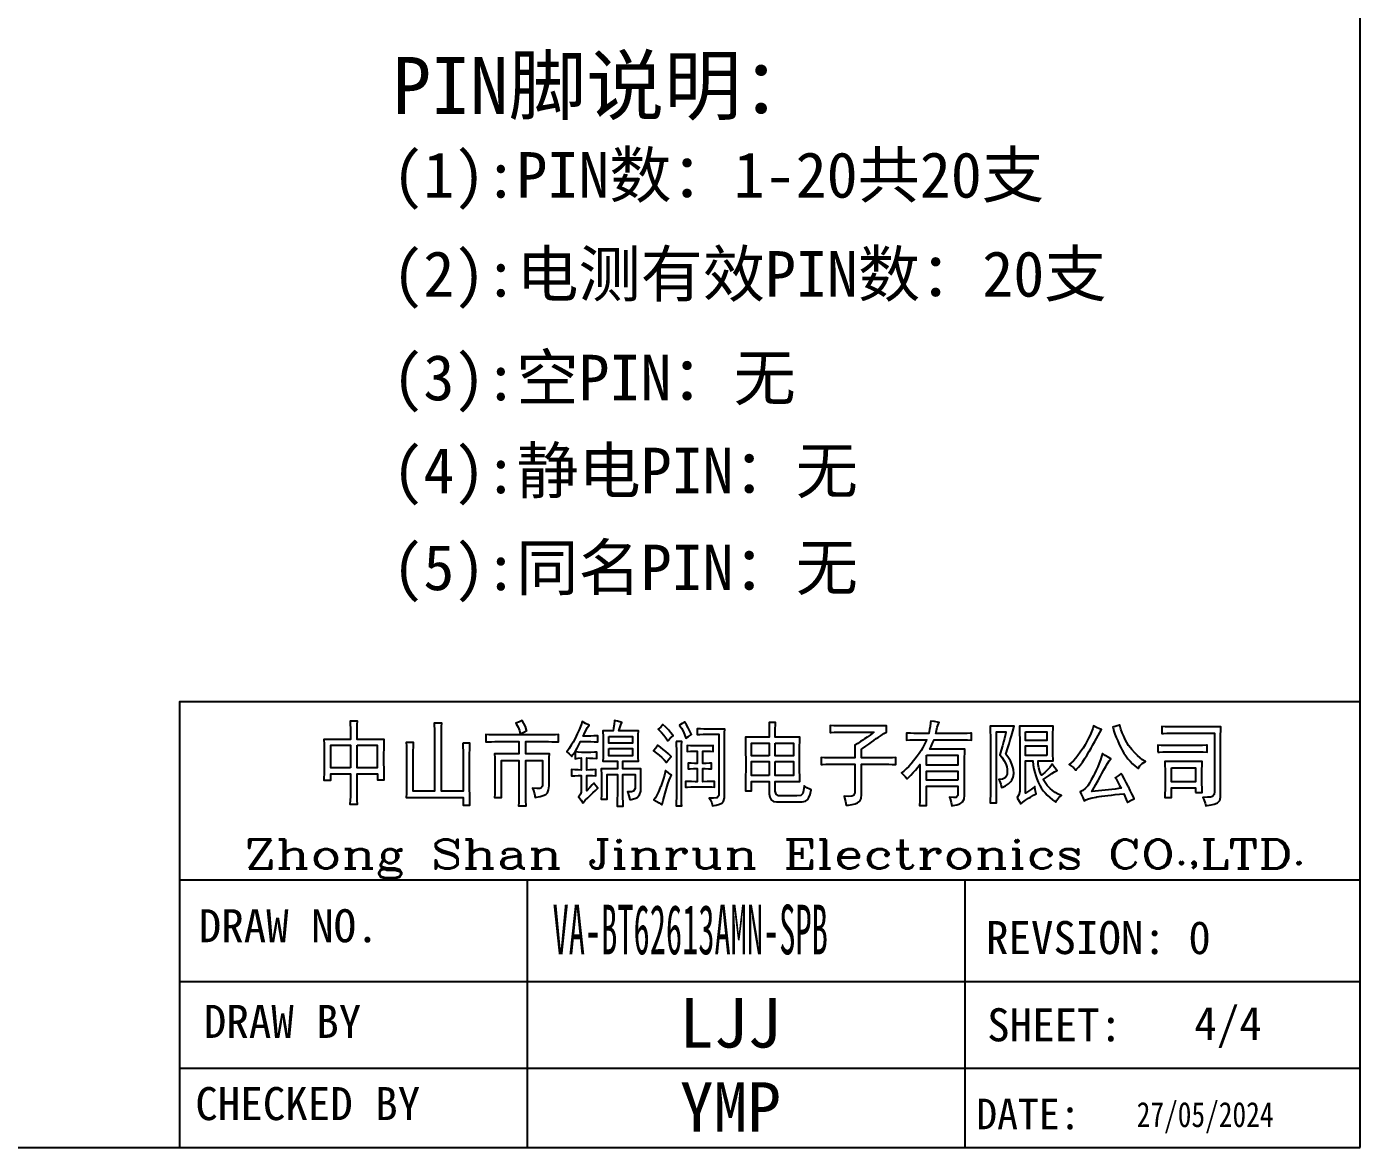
# Model space of a CAD drawing. Header units: millimetres. Extents: x -121 to 714, y -296 to 116.
# Drawn here: x 595.6 to 713.6, y -296.4 to -197.2 of the extents above; entities that cross this region are included whole.
import ezdxf
from ezdxf.enums import TextEntityAlignment as Align

# ---------------------------------------------------------------- set-up
doc = ezdxf.new("R2010")
doc.units = ezdxf.units.MM
doc.header["$LTSCALE"] = 3
doc.header["$MEASUREMENT"] = 0
doc.layers.add('1', color=2, linetype='Continuous')
doc.styles.add('ROMANC', font='romanc')
doc.styles.add('蜀山软件', font='')
doc.styles.get('蜀山软件').set_extended_font_data('SimSun')

msp = doc.modelspace()

# ---------------------------------------------------------------- linework, layer by layer
msp.add_lwpolyline([(713.572107917812, -296.4283918290192), (713.572107917812, -101.4283918290192), (428.572107917812, -101.4283918290192), (428.572107917812, -296.4283918290192)], close=True)
for points in [[(609.1278477483438, -296.4283918290192), (609.1278477483438, -256.9583273021427), (713.572107917812, -256.9583273021421)], [(609.1278477483438, -272.7443286961217), (713.572107917812, -272.7443286961217)], [(639.8545454775649, -272.7443286961217), (639.8545454775649, -296.4283918290192)], [(678.5661680746598, -272.7443286961217), (678.5661680746598, -296.4283918290192)], [(609.1278477483438, -281.7520472911547), (713.572107917812, -281.7520472911547)], [(609.1278477483438, -289.4078320857586), (713.572107917812, -289.4078320857586)]]:
    msp.add_lwpolyline(points)
at = {"layer": '1'}
for points in [[(624.2185699869335, -264.8096618958272), (624.2154155879807, -265.062013812037), (624.2059523911225, -265.3742993083457), (624.1870259974067, -265.7118199962758), (624.1617908057858, -266.0682670779216), (624.8305233837408, -266.0682670779216), (624.8179057879302, -265.7275919910393), (624.8084425910728, -265.3742993083457), (624.8021337931675, -265.0683226099416), (624.7989793942152, -264.8096618958272), (624.7989793942152, -263.3554839786705), (626.6001411961593, -263.3554839786705), (626.6001411961593, -263.9043493964257), (627.2120945929674, -263.9043493964257), (627.205785795062, -263.7687102414635), (627.1963225982042, -263.4942775325851), (627.1900138002994, -263.1883008341813), (627.1868594013463, -262.8539345452042), (627.1837050023939, -262.4880242666999), (627.1805506034407, -262.0937243976232), (627.1837050023939, -261.9170780562765), (627.1837050023939, -261.5322413840576), (627.1868594013463, -261.1789487013636), (627.1931681992518, -260.8603544071497), (627.2026313961092, -260.5733041024611), (627.2120945929674, -260.3177977872995), (624.7989793942152, -260.3177977872995), (624.8021337931675, -259.989740296227), (624.8052881921194, -259.6522196082969), (624.8115969900247, -259.327316516177), (624.8179057879302, -259.0087222219631), (624.8305233837408, -258.7027455235585), (624.1901803963599, -258.7027455235585), (624.1996435932175, -259.0118766209153), (624.2091067900758, -259.3367797130348), (624.2154155879807, -259.6648372041074), (624.2185699869335, -259.9928946951798), (624.2185699869335, -260.3177977872995), (621.868542767233, -260.3177977872995), (621.8716971661856, -260.4155841548305), (621.8811603630431, -260.6679360710398), (621.8874691609486, -260.9612951736333), (621.8906235599014, -261.2988158615634), (621.8937779588531, -261.6773437358777), (621.8969323578058, -262.0937243976232), (621.8969323578058, -262.3555395106899), (621.8937779588531, -262.7403761829099), (621.8906235599014, -263.0936688656028), (621.8843147619956, -263.4091087608649), (621.8748515651376, -263.6898502676478), (621.868542767233, -263.9358933859521), (622.4773417650878, -263.9358933859521), (622.4773417650878, -263.3554839786705), (624.2185699869335, -263.3554839786705)], [(634.151772288727, -260.6427008794191), (634.1549266876791, -260.6931712626605), (634.1706986824429, -261.0054567589698), (634.1770074803478, -261.3335142500425), (634.1801618793006, -261.6741893369253), (634.1801618793006, -264.9042938644059), (632.2654417150616, -264.9042938644059), (632.2654417150616, -260.0591370731847), (632.2654417150616, -259.8446379444067), (632.268596114014, -259.4881908627605), (632.2780593108719, -259.1727509674988), (632.293831305635, -258.898318258621), (631.6250987276803, -258.898318258621), (631.6345619245378, -259.0781189989203), (631.6440251213961, -259.4061764899926), (631.6534883182535, -259.7342339810648), (631.6534883182535, -260.0591370731847), (631.6534883182535, -264.9042938644059), (629.7671577445886, -264.9042938644059), (629.7671577445886, -261.8697620719872), (629.7671577445886, -261.6300277515883), (629.7734665424929, -261.3208966542315), (629.7829297393517, -260.9802215673491), (629.7955473351615, -260.6080024909397), (629.1583587467327, -260.6080024909397), (629.1678219435904, -260.8982071945812), (629.1772851404485, -261.2168014887955), (629.1835939383542, -261.5511677777728), (629.1867483373067, -261.9013060615135), (629.1867483373067, -264.1314661210143), (629.1867483373067, -264.1472381157772), (629.1835939383542, -264.4563692131342), (629.1772851404485, -264.7781179063007), (629.1709763425429, -265.1093297963263), (629.1583587467327, -265.4563136811136), (634.1801618793006, -265.4563136811136), (634.1801618793006, -266.1345094559272), (634.7921152761082, -266.1345094559272), (634.7826520792509, -265.8064519648544), (634.7731888823926, -265.4689312769244), (634.7668800844873, -265.1408737858522), (634.7637256855354, -264.8254338905902), (634.7637256855354, -264.5194571921859), (634.7637256855354, -261.8035196939823), (634.7637256855354, -261.5700941714886), (634.7668800844873, -261.2010294940325), (634.7763432813456, -260.8887439977234), (634.7921152761082, -260.6427008794191)], [(639.4006921458831, -258.6459663424118), (639.1767298202475, -258.7721423005167), (638.8581355260335, -258.898318258621), (638.8896795155592, -258.9519430408154), (639.0442450642374, -259.2516109413141), (639.1609578254844, -259.5449700439077), (639.2335090013946, -259.8351747475488), (639.2808249856834, -259.8099395559277), (639.5489488966562, -259.6679916030598), (639.8170728076291, -259.5418156449552), (639.804455211818, -259.5039628575239), (639.6972056474293, -259.1885229622618), (639.5647208914193, -258.9014726575734), (639.4101553427411, -258.6396575445067)], [(645.6148580825404, -264.3491196487454), (645.4098221506208, -264.5762363733336), (645.1322350427897, -264.8727498748798), (645.1322350427897, -263.5163583252536), (645.3435797726152, -263.5195127242064), (645.6369388752091, -263.5289759210643), (645.9429155736125, -263.5479023147799), (645.9429155736125, -262.9990368970242), (645.7063356521666, -263.0148088917878), (645.4098221506208, -263.0274264875978), (645.1322350427897, -263.0305808865506), (645.1322350427897, -261.9675484395185), (645.141698239648, -261.9675484395185), (645.3719693631891, -261.9707028384713), (645.6684828647357, -261.9801660353289), (646.0312387442858, -261.9990924290447), (646.0312387442858, -261.450227011289), (645.8009676207448, -261.4596902081469), (645.4792189275779, -261.4723078039572), (645.1984774207949, -261.4786166018627), (644.9555887014437, -261.481771000815), (644.6716927957077, -261.4754622029099), (644.3783336931148, -261.4533814102415), (644.0849745905207, -261.41552862281), (644.1196729789999, -261.3555950427105), (644.267929729773, -261.0874711317382), (644.419340879498, -260.8067296249548), (644.5802152260817, -260.5133705223612), (645.1606246333637, -260.5133705223612), (645.2268670113685, -260.5133705223612), (645.4949909223415, -260.5165249213146), (645.7946588228406, -260.5291425171249), (646.1195619149596, -260.5449145118877), (646.1195619149596, -259.9960490941325), (646.0154667495235, -260.002357892037), (645.7631148333137, -260.0118210888953), (645.4792189275779, -260.0212842857528), (645.1606246333637, -260.0275930836584), (644.810486349623, -260.0275930836584), (644.889346323439, -259.8604099391703), (645.0470662710698, -259.5386612460031), (645.1953230218421, -259.2705373350299), (645.3341165757577, -259.0591926052045), (645.2647197988, -259.0308030146311), (645.009213483638, -258.9077814554789), (644.725317577902, -258.7342895130853), (644.6748471946603, -258.898318258621), (644.5770608271295, -259.1727509674988), (644.4477304700722, -259.4850364638081), (644.2900105224412, -259.8351747475488), (644.1953785538626, -260.0339018815635), (644.0628937978526, -260.2894081967254), (643.9114826481272, -260.5575321076983), (643.7442995036381, -260.8351192155284), (643.561344364387, -261.1221695202169), (643.359462831419, -261.41552862281), (643.5802707581026, -261.598483762062), (643.7947698868805, -261.8382180824612), (643.9051738502221, -261.6678805390198), (644.0849745905207, -261.41552862281), (644.0849745905207, -262.0306364185707), (644.3657160973044, -261.9833204342813), (644.6369944072294, -261.9675484395185), (644.6369944072294, -263.0305808865506), (644.3657160973044, -263.0274264875978), (644.0723569947105, -263.0179632907399), (643.7663802963066, -262.9990368970242), (643.7663802963066, -263.5479023147799), (644.0628937978526, -263.5321303200167), (644.3562529004461, -263.5195127242064), (644.6369944072294, -263.5163583252536), (644.6369944072294, -265.0020802319366), (644.5802152260817, -265.1755721743309), (644.4035688847349, -265.4216152926346), (644.416186480546, -265.4342328884458), (644.6180680135128, -265.6865848046547), (644.7820967590493, -265.9389367208643), (644.7978687538123, -265.9231647261015), (644.9965958878272, -265.7086655973236), (645.2142494155578, -265.4878576706396), (645.4508293370042, -265.2607409460514), (645.6716372636876, -265.0430874183212), (645.898753988277, -264.8348970874484), (646.1195619149596, -264.6487875492437), (645.9176803819919, -264.4342884204658), (645.7410340406452, -264.1945541000666)], [(647.8324005462307, -265.2291969565251), (647.8324005462307, -265.2449689512886), (647.8292461472782, -265.5383280538822), (647.8197829504207, -265.8663855449544), (647.8040109556573, -266.2291414245057), (648.3560307723656, -266.2291414245057), (648.3528763734137, -266.2070606318367), (648.3371043786507, -265.8443047522858), (648.3276411817924, -265.5194016601664), (648.3244867828397, -265.2291969565251), (648.3244867828397, -263.4185719577224), (649.4001368256818, -263.4185719577224), (649.4001368256818, -264.6140891607649), (649.3938280277774, -264.655096347149), (649.2550344738621, -264.9042938644059), (649.0910057283257, -264.9516098486951), (648.7314042477273, -264.9705362424109), (648.7534850403957, -265.027315423558), (648.8512714079266, -265.3301377230092), (648.9364401796477, -265.6487320172231), (649.0657705367043, -265.626651224555), (649.3717472351084, -265.5509456496923), (649.6020183586497, -265.4563136811136), (649.6272535502699, -265.4405416863504), (649.8007454926646, -265.238660153383), (649.8953774612428, -264.9042938644059), (649.8953774612428, -263.9674373754779), (649.8953774612428, -263.9201213911887), (649.8985318601955, -263.604681495927), (649.9079950570538, -263.2766240048545), (649.9237670518171, -262.935948917972), (648.3244867828397, -262.935948917972), (648.3244867828397, -262.2577531431592), (649.6903415293223, -262.2577531431592), (649.6745695345602, -261.9675484395185), (649.6651063377021, -261.6394909484462), (649.6619519387494, -261.3208966542315), (649.6619519387494, -260.6427008794191), (649.6619519387494, -260.5638409056038), (649.6651063377021, -260.2515554092945), (649.6745695345602, -259.923497918222), (649.6903415293223, -259.576514033434), (647.9775028980517, -259.576514033434), (648.0216644833879, -259.377786899419), (648.125759648824, -259.0465750093945), (648.239318011119, -258.832075880616), (648.1352228456822, -258.8036862900426), (647.8481725409945, -258.7216719172741), (647.5705854331641, -258.6396575445067), (647.5358870446856, -259.0024134240574), (647.494879858301, -259.3336253140825), (647.4538726719165, -259.576514033434), (646.5548689704209, -259.576514033434), (646.5580233693736, -259.6679916030598), (646.5706409651839, -260.0118210888953), (646.5801041620418, -260.3367241810153), (646.5832585609946, -260.6427008794191), (646.5832585609946, -261.3208966542315), (646.5801041620418, -261.5953293631093), (646.5706409651839, -261.9233868541818), (646.5548689704209, -262.2577531431592), (647.8324005462307, -262.2577531431592), (647.8324005462307, -262.935948917972), (646.4097666186001, -262.935948917972), (646.4129210175529, -263.0274264875978), (646.4255386133632, -263.3712559734332), (646.4350018102208, -263.6961590655535), (646.4381562091742, -264.0021357639571), (646.4381562091742, -264.6487875492437), (646.4350018102208, -264.9200658591687), (646.4255386133632, -265.2449689512886), (646.4097666186001, -265.6171880276973), (646.9302424457825, -265.6171880276973), (646.9302424457825, -263.4185719577224), (647.8324005462307, -263.4185719577224)], [(651.6744584705198, -259.2263757496938), (651.4347241501209, -259.4124852878978), (651.5135841239356, -259.4881908627605), (651.7280832527148, -259.7089987894435), (651.9331191846344, -259.9424243119378), (652.1255375207443, -260.188467430242), (652.3053382610431, -260.4471281443562), (652.3305734526639, -260.4155841548305), (652.5482269803952, -260.1758498344316), (652.7690349070785, -259.9960490941325), (652.7185645238358, -259.923497918222), (652.5450725814426, -259.7058443904913), (652.3494998463798, -259.4787276659029), (652.1223831217916, -259.2421477444564), (651.8700312055819, -258.9929502271996)], [(653.5765610389478, -258.9077814554789), (653.321054723786, -259.0591926052045), (653.3368267185492, -259.0812733978727), (653.5008554640849, -259.3336253140825), (653.6491122148587, -259.6049036240081), (653.7815969708686, -259.9014171255538), (653.9014641310678, -260.2200114197677), (654.1222720577512, -260.0654458710897), (654.3967047666292, -259.898262726601), (654.3903959687237, -259.8887995297428), (654.2452936169029, -259.5891316292445), (654.0938824671777, -259.3052357235089), (653.9424713174517, -259.0308030146311), (653.7847513698209, -258.7689879015639)], [(656.0496098178002, -265.6424232193186), (656.2041753664787, -265.9357823219121), (656.2546457497209, -266.1975974349792), (656.5732400439356, -266.1376638548793), (656.863444747577, -266.0588038810643), (657.0684806794969, -265.9704807103907), (657.2325094250323, -265.8032975659021), (657.2987518030374, -265.4878576706396), (657.2987518030374, -260.3840401653041), (657.3019062019902, -260.0686002700421), (657.3113693988481, -259.7405427789703), (657.3302957925642, -259.4124852878978), (655.7026259330131, -259.4124852878978), (655.4755092084238, -259.4124852878978), (655.1821501058308, -259.3998676920874), (654.8887910032374, -259.3809412983717), (654.8887910032374, -259.898262726601), (655.1253709246844, -259.8824907318381), (655.42188442623, -259.8698731360276), (655.7026259330131, -259.8667187370748), (656.8066655664293, -259.8667187370748), (656.8066655664293, -265.16295457852), (656.8066655664293, -265.3017481324358), (656.6615632146086, -265.4878576706396), (656.5953208366038, -265.5067840643554), (656.3398145214414, -265.5288648570243), (655.96444104608, -265.5194016601664)], [(664.3519878610911, -264.4721412078972), (664.2952086799446, -264.8506690822113), (664.2415838977497, -265.0998665994683), (664.2289663019399, -265.1251017910887), (664.0523199605926, -265.2765129408149), (663.7179536716154, -265.3269833240565), (662.2385405628372, -265.3269833240565), (662.0808206152064, -265.3080569303407), (661.8726302843343, -265.1755721743309), (661.8032335073764, -264.9042938644059), (661.8032335073764, -264.0336797534829), (663.9797687846824, -264.0336797534829), (663.9766143857296, -263.9895181681464), (663.9703055878254, -263.7718646404159), (663.9639967899197, -263.5068951283963), (663.9576879920146, -263.1977640310392), (663.9545335930616, -262.841316949394), (663.951379194109, -262.4438626813641), (663.951379194109, -261.9990924290447), (663.951379194109, -261.6521085442564), (663.9545335930616, -261.2294190846062), (663.9576879920146, -260.8635088061025), (663.9639967899197, -260.5575321076983), (663.9703055878254, -260.311488989394), (663.9797687846824, -260.1253794511898), (661.8032335073764, -260.1253794511898), (661.8032335073764, -259.7184619863018), (661.8095423052811, -259.3557061067511), (661.8190055021391, -259.0623470041571), (661.8316230979493, -258.832075880616), (661.2512136906678, -258.832075880616), (661.2638312864788, -259.0718102010148), (661.2701400843838, -259.3746325004666), (661.2764488822893, -259.7247707842069), (661.2796032812417, -260.1253794511898), (659.1598471850823, -260.1253794511898), (659.1598471850823, -260.156923440716), (659.1693103819402, -260.346187377873), (659.172464780893, -260.5796129003662), (659.1787735787977, -260.8635088061025), (659.1819279777508, -261.194720696127), (659.1850823767029, -261.5764029693935), (659.188236775656, -262.0054012269499), (659.188236775656, -262.4817154687951), (659.188236775656, -262.6362810174736), (659.188236775656, -263.0999776635085), (659.1850823767029, -263.5163583252536), (659.1819279777508, -263.8854230027101), (659.1787735787977, -264.2040172969243), (659.172464780893, -264.47529560685), (659.1661559829878, -264.6992579324851), (659.1598471850823, -264.8727498748798), (659.7118670017902, -264.8727498748798), (659.7118670017902, -264.0336797534829), (661.2796032812417, -264.0336797534829), (661.2796032812417, -265.1314105889944), (661.323764866578, -265.437387287398), (661.4467864257302, -265.6739672088444), (661.6455135597452, -265.8096063638068), (661.9167918696699, -265.841150353333), (664.0397023647824, -265.841150353333), (664.175341519745, -265.8379959543807), (664.4781638191962, -265.7780623742808), (664.6768909532105, -265.6487320172231), (664.7715229217898, -265.4783944737823), (664.8787724861785, -265.1850353711891), (664.9954852474259, -264.774963507348), (664.866154890368, -264.7339563209645), (664.6011853783482, -264.6046259639072), (664.3582966589963, -264.4216708246552)], [(667.9416938691709, -265.5004752664508), (668.0173994440335, -265.8159151617122), (668.0741786251809, -266.1345094559272), (668.2792145571013, -266.1282006580215), (668.6009632502675, -266.0966566684956), (668.8722415601928, -266.033568689443), (669.0930494868762, -265.9389367208643), (669.2728502271759, -265.8001431669489), (669.3990261852801, -265.5477912507401), (669.4400333716644, -265.1976529669994), (669.4400333716644, -262.5164138572736), (671.3295183442817, -262.5164138572736), (671.5629438667758, -262.5164138572736), (671.8499941714643, -262.5227226551791), (672.1496620719633, -262.5321858520371), (672.4619475682712, -262.5479578468), (672.4619475682712, -261.9328500510397), (672.1843604604418, -261.9454676468499), (671.8783837620381, -261.9580852426606), (671.5944878563023, -261.9643940405657), (671.3295183442817, -261.9675484395185), (669.4400333716644, -261.9675484395185), (669.4400333716644, -261.1915662971748), (669.525202143385, -261.1316327170744), (669.805943650168, -260.9329055830598), (670.0709131621874, -260.7467960448555), (670.3138018815389, -260.5701497035084), (670.5409186061274, -260.4061209579727), (670.7459545380482, -260.2547098082468), (670.8973656877739, -260.1474602438581), (671.1623351997933, -259.9676595035588), (671.4115327170502, -259.8099395559277), (671.6481126384967, -259.6711460020125), (671.6481126384967, -259.1222805842568), (667.6104819791451, -259.1222805842568), (667.5473940000938, -259.1222805842568), (667.2887332859785, -259.119126185304), (666.9890653854801, -259.106508589494), (666.6515446975504, -259.090736594731), (666.6515446975504, -259.7058443904913), (666.7461766661286, -259.6995355925862), (667.0237637739592, -259.6837635978232), (667.3202772755048, -259.6743004009653), (667.6388715697192, -259.6711460020125), (670.5156834145073, -259.6711460020125), (670.430514642786, -259.7436971779227), (670.1876259234343, -259.9424243119378), (669.9447372040829, -260.122225052237), (669.7018484847321, -260.2862537977733), (669.6040621172001, -260.3556505747309), (669.3548645999435, -260.5196793202669), (669.0993582847811, -260.6805536668505), (668.8312343738091, -260.8351192155284), (668.8375431717138, -261.0023023600176), (668.8501607675246, -261.3524406437583), (668.8564695654301, -261.6710349379722), (668.8596239643824, -261.9675484395185), (666.8565806294705, -261.9675484395185), (666.7556398629863, -261.9643940405657), (666.4685895582978, -261.9612396416134), (666.1752304557049, -261.9486220458027), (665.8692537573006, -261.9328500510397), (665.8692537573006, -262.5479578468), (665.9796577206424, -262.5416490488949), (666.2824800200932, -262.5258770541313), (666.5726847237341, -262.5195682562268), (666.8565806294705, -262.5164138572736), (668.8596239643824, -262.5164138572736), (668.8596239643824, -264.9042938644059), (668.8470063685727, -265.0557050141315), (668.7145216125621, -265.2922849355779), (668.5694192607416, -265.3522185156772), (668.2918321529107, -265.3806081062509), (667.9006866827865, -265.358527313583)], [(677.2816835580206, -265.5856440381714), (677.3731611276462, -265.901083933433), (677.4204771119357, -266.1975974349792), (677.5340354742304, -266.1849798391686), (677.8778649600656, -266.1218918601165), (678.1396800731329, -266.0304142904906), (678.3226352123847, -265.9073927313386), (678.3762599945794, -265.8537679491437), (678.5087447505894, -265.6077248308394), (678.5529063359253, -265.2607409460514), (678.5529063359253, -262.6457442143313), (678.5529063359253, -262.5132594583214), (678.556060734878, -262.2072827599177), (678.5623695327836, -261.8855340667504), (678.5718327296414, -261.5448589798676), (678.584450325452, -261.1915662971748), (675.4742129581707, -261.1915662971748), (675.5972345173233, -260.9360599820126), (675.7297192733328, -260.6427008794191), (675.8527408324843, -260.3493417768256), (678.3226352123847, -260.3493417768256), (678.5339799422102, -260.3524961757783), (678.8241846458509, -260.3651137715884), (679.1648597327335, -260.3840401653041), (679.1648597327335, -259.7689323695438), (679.079690961013, -259.7752411674495), (678.7737142626087, -259.7878587632596), (678.4803551600157, -259.7973219601174), (678.2059224511373, -259.8004763590698), (675.9978431843053, -259.8004763590698), (676.0293871738313, -259.6679916030598), (676.1429455361256, -259.2295301486459), (676.2375775047044, -258.9519430408154), (676.3164374785199, -258.832075880616), (676.1650263287938, -258.7910686942325), (675.8811304230583, -258.7342895130853), (675.8464320345798, -258.7342895130853), (675.562536128844, -258.7027455235585), (675.5436097351284, -258.8699286680476), (675.5057569476975, -259.1885229622618), (675.4647497613128, -259.4566468732347), (675.3890441864504, -259.8004763590698), (674.3733277237068, -259.8004763590698), (674.3133941436072, -259.8004763590698), (674.0641966263506, -259.7973219601174), (673.7613743268988, -259.7847043643068), (673.4143904421106, -259.7689323695438), (673.4143904421106, -260.3840401653041), (673.7235215394676, -260.3651137715884), (674.0200350410133, -260.3556505747309), (674.2566149624603, -260.3493417768256), (675.2155522440562, -260.3493417768256), (675.1650818608148, -260.4565913412141), (675.0199795089937, -260.7436416459027), (674.8654139603151, -261.0243831526856), (674.7045396137318, -261.2956614626106), (674.5342020702906, -261.5606309746307), (674.3575557289438, -261.8161372897927), (674.1682917917865, -262.0621804080969), (674.0452702326347, -262.2230547546805), (673.8276167049037, -262.4848698677478), (673.6131175761262, -262.7246041881464), (673.3986184473476, -262.9391033169248), (673.1872737175225, -263.128367254082), (672.9790833866496, -263.2892416006657), (673.0705609562757, -263.3712559734332), (673.3102952766745, -263.6015270969742), (673.4711696232586, -263.8065630288948), (673.5721103897416, -263.7087766613633), (673.7897639174722, -263.4911231336328), (674.0042630462508, -263.2640064090442), (674.2092989781711, -263.0305808865506), (674.4111805111388, -262.7940009651041), (674.6035988472478, -262.5479578468), (674.6035988472478, -264.774963507348), (674.6035988472478, -264.8443602843062), (674.6004444482954, -265.1377193868997), (674.5972900493434, -265.4563136811136), (674.5878268524855, -265.7969887679966), (674.5752092566745, -266.1660534454528), (675.1840082545297, -266.1660534454528), (675.1840082545297, -264.4532148141809), (677.9724969286437, -264.4532148141809), (677.9724969286437, -265.0998665994683), (677.9567249338807, -265.2765129408149), (677.7990049862501, -265.4563136811136), (677.5687338627092, -265.4626224790193), (677.2185955789686, -265.4216152926346)], [(682.1930827272471, -259.7468515768754), (682.1426123440049, -259.9802770993691), (682.0763699660001, -260.2484010103418), (681.9943555932318, -260.5512233097928), (681.8997236246537, -260.8918983966756), (681.7893196613122, -261.2672718720376), (681.6631437032065, -261.6741893369253), (681.8397900445533, -261.9076148594186), (682.0448259764737, -262.2167459567753), (682.1962371261994, -262.4974874635579), (682.290869094778, -262.7466849808153), (682.3287218822095, -262.9674929074985), (682.3350306801148, -263.0558160781715), (682.309795488494, -263.4091087608649), (682.2120091209624, -263.6456886823109), (682.14892114191, -263.7213942571739), (681.9186500183688, -263.8349526194681), (681.5748205325336, -263.8728054068995), (681.6473717084444, -263.9863637691937), (681.7767020655017, -264.2734140738827), (681.836635645601, -264.5825451712387), (681.9281132152266, -264.5541555806652), (682.189928328294, -264.4342884204658), (682.429662648693, -264.2607964780717), (682.6504705753764, -264.0336797534829), (682.7293305491921, -263.9201213911887), (682.8491977093911, -263.6551518791692), (682.8996680926335, -263.349175180765), (682.8807416989174, -262.9990368970242), (682.8365801135811, -262.7813833692935), (682.7419481450031, -262.5132594583214), (682.609463388993, -262.2325179515379), (682.4328170476458, -261.9423132478976), (682.2120091209624, -261.6426453473991), (682.2687883021099, -261.4628446070998), (682.3350306801148, -261.2451910793686), (682.4107362549771, -260.9896847642065), (682.4959050266988, -260.6994800605662), (682.5936913942287, -260.3682681705411), (682.6977865596659, -260.002357892037), (682.814499320913, -259.5985948261024), (682.9406752790175, -259.1569789727356), (680.820919182858, -259.1569789727356), (680.8240735818105, -259.2926181276982), (680.8335367786688, -259.6648372041074), (680.8429999755266, -260.002357892037), (680.8461543744794, -260.3083345904412), (680.8493087734317, -260.5764585014141), (680.8493087734317, -264.2260980895923), (680.8493087734317, -264.3018036644557), (680.8461543744794, -264.6267067565756), (680.8429999755266, -264.9516098486951), (680.8366911776207, -265.2765129408149), (680.830382379716, -265.6077248308394), (680.820919182858, -265.9389367208643), (681.3697846006136, -265.9389367208643), (681.3697846006136, -259.6396020124863), (682.2120091209624, -259.6396020124863)], [(684.700829894578, -264.5415379848549), (684.4642499731319, -264.7308019220119), (684.2150524558754, -264.9042938644059), (683.9563917417603, -265.0683226099416), (683.9563917417603, -262.2230547546805), (684.5935803301896, -262.2230547546805), (684.5967347291416, -262.2325179515379), (684.6377419155256, -262.5952738310893), (684.6945210966725, -262.9327945190194), (684.7639178736308, -263.2482344142814), (684.8459322463982, -263.5384391179219), (684.9437186139298, -263.8065630288948), (685.0667401730825, -264.1156941262514), (685.2118425249024, -264.4027444309394), (685.3727168714854, -264.6677139429595), (685.5525176117851, -264.9042938644059), (685.6786935698897, -265.0557050141315), (685.8742663049526, -265.2607409460514), (686.0982286305882, -265.4657768779715), (686.3474261478453, -265.6708128098923), (686.6281676546276, -265.8758487418119), (686.7101820273955, -265.7055111983712), (686.8931371666478, -265.4594680800662), (687.1234082901888, -265.2922849355779), (686.8426667834055, -265.1692633764258), (686.5682340745284, -265.0178522267001), (686.3316541530819, -264.8569778801165), (686.1329270190666, -264.6803315387699), (686.0698390400146, -264.6172435597176), (685.8679575070471, -264.399590031987), (685.6755391709369, -264.15039251473), (685.4957384306382, -263.8728054068995), (685.7607079426575, -263.686695868695), (686.0319862525828, -263.5037407294434), (686.2843381687929, -263.3397119839071), (686.5240724891918, -263.1914552331343), (686.7448804158746, -263.0652792750292), (686.6975644315852, -263.0179632907399), (686.5083004944282, -262.8003097630093), (686.3095733604133, -262.5164138572736), (686.2559485782181, -262.6047370279472), (686.1045374284927, -262.803464161962), (685.9026558955255, -263.0179632907399), (685.6503039793156, -263.2450800153284), (685.3506360788174, -263.4848143357278), (685.3443272809119, -263.4690423409644), (685.2181513228079, -263.1504480467499), (685.129828152134, -262.8381625504406), (685.0762033699397, -262.5290314530843), (685.0604313751769, -262.2230547546805), (686.394742132134, -262.2230547546805), (686.3884333342289, -262.0400996154286), (686.3789701373707, -261.7593581086455), (686.3726613394655, -261.4376094154789), (686.3695069405127, -261.0748535359272), (686.3663525415603, -260.6742448689448), (686.3663525415603, -260.412429755878), (686.3695069405127, -260.0402106794689), (686.3758157384182, -259.7058443904913), (686.3852789352762, -259.4124852878978), (686.394742132134, -259.1569789727356), (683.4043719250525, -259.1569789727356), (683.4075263240044, -259.2074493559776), (683.4169895208624, -259.5575876397182), (683.426452717721, -259.8919539286959), (683.4327615156265, -260.2073938239576), (683.4327615156265, -260.5133705223612), (683.4327615156265, -264.9042938644059), (683.3507471428578, -265.2260425575729), (683.2024903920845, -265.4563136811136), (683.2182623868478, -265.4815488727351), (683.3885999302895, -265.7749079753286), (683.521084686299, -266.0367230883953), (683.7040398255509, -265.8821575397172), (683.9469285449026, -265.6992024004657), (684.2182068548276, -265.5194016601664), (684.3885443982688, -265.4247696915879), (684.659822708195, -265.2670497439566), (684.886939432783, -265.1314105889944), (684.8837850338302, -265.1251017910887), (684.8112338579202, -264.774963507348), (684.7702266715356, -264.4847588037076)], [(689.8898161716348, -259.3651693036087), (689.7857210061989, -259.6490652093442), (689.6658538459988, -259.9361155140326), (689.5302146910367, -260.223165818721), (689.381957940263, -260.5133705223612), (689.2179291947273, -260.8035752260026), (689.0381284544272, -261.093779929643), (689.0097388638549, -261.1410959139322), (688.7952397350762, -261.4565358091941), (688.5870494042034, -261.7404317149303), (688.3851678712358, -261.9896292321868), (688.1895951361739, -262.2072827599177), (688.0003311990167, -262.3933922981219), (687.8205304587176, -262.5479578468), (687.940397618917, -262.6268178206157), (688.1801319393154, -262.8129273588195), (688.4009398659991, -263.0305808865506), (688.4608734460993, -262.9706473064506), (688.6280565905873, -262.7845377682464), (688.8047029319337, -262.5668842405157), (688.9845036722331, -262.3239955211642), (689.1706132104378, -262.0495628122864), (689.3630315465475, -261.7467405128349), (689.5617586805624, -261.41552862281), (689.5775306753256, -261.3871390322369), (689.7478682187668, -261.0906255306904), (689.9118969643031, -260.8004208270493), (690.0727713108863, -260.5165249213146), (690.2273368595645, -260.2389378134835), (690.3787480092907, -259.9676595035588), (690.5238503611113, -259.7058443904913), (690.6657983139785, -259.4471836763768), (690.4986151694901, -259.3840956973241), (690.2241824606126, -259.2642285371253), (689.9686761454502, -259.1222805842568)], [(692.249306588193, -259.0718102010148), (691.9717194803624, -259.1632877706409), (691.6815147767221, -259.2516109413141), (691.6941323725323, -259.3020813245566), (691.7698379473951, -259.5796684323868), (691.8644699159736, -259.8667187370748), (691.974873879315, -260.1600778396684), (692.1042042363724, -260.4629001391198), (692.2461521892407, -260.7751856354289), (692.4070265358239, -261.093779929643), (692.5016585044025, -261.2798894678476), (692.6499152551752, -261.5353957830098), (692.8170983996644, -261.7877476992196), (693.0032079378689, -262.0274820196182), (693.2050894708366, -262.2577531431592), (693.4258973975192, -262.4817154687951), (693.6624773189652, -262.6962145975729), (693.9179836341273, -262.9012505294935), (693.9211380330809, -262.8980961305408), (694.0567771880428, -262.6583618101413), (694.268121917868, -262.4564802771741), (694.5583266215094, -262.2892971326849), (694.5047018393152, -262.2609075421115), (694.2965115084421, -262.1315771850547), (694.0788579807115, -261.9643940405657), (693.851741256123, -261.7562037096928), (693.6151613346766, -261.5101605913885), (693.3659638174195, -261.2231102867005), (693.239787859315, -261.0748535359272), (693.0726047148262, -260.8477368113391), (692.9148847671953, -260.6016936930351), (692.7697824153753, -260.3335697820619), (692.6341432604121, -260.0465194773741), (692.5079673023072, -259.737388380017), (692.3944089400129, -259.4093308889452), (692.2903137745769, -259.0591926052045)], [(700.65577979692, -264.9389922528849), (700.6273902063464, -265.2039617649044), (700.482287854526, -265.3900713031086), (700.3277223058474, -265.4247696915879), (700.043826400112, -265.4468504842559), (699.6400633341764, -265.4563136811136), (699.7315409038029, -265.6361144214129), (699.8577168619076, -265.9547087156273), (699.9018784472441, -266.1975974349792), (700.0280544053489, -266.1786710412637), (700.3624206943264, -266.1155830622114), (700.6400078021566, -266.0461862852536), (700.86081572884, -265.9704807103907), (700.9396757026553, -265.9326279229593), (701.1289396398129, -265.7307463899916), (701.2077996136279, -265.4216152926346), (701.2077996136279, -260.478672133883), (701.2109540125809, -260.2168570208155), (701.2141084115331, -259.898262726601), (701.2235716083912, -259.5670508365756), (701.2361892042019, -259.2200669517883), (696.9966770118826, -259.2200669517883), (696.8957362453991, -259.2200669517883), (696.6118403396645, -259.2137581538827), (696.3153268381176, -259.2042949570248), (696.0093501397139, -259.1885229622618), (696.0093501397139, -259.8004763590698), (696.1481436936286, -259.7941675611647), (696.4446571951752, -259.7815499653541), (696.7380162977686, -259.7720867684964), (697.0250666024567, -259.7689323695438), (700.65577979692, -259.7689323695438)], [(640.4132542096733, -264.841205885353), (640.5078861782525, -265.1534913816622), (640.5709741573046, -265.4563136811136), (640.6782237216933, -265.4405416863504), (641.0062812127659, -265.383762505204), (641.2807139216434, -265.3017481324358), (641.5015218483268, -265.1976529669994), (641.643469801194, -265.0525506151787), (641.7538737645361, -264.787581103159), (641.7917265519673, -264.4216708246552), (641.7917265519673, -262.806618560915), (641.7917265519673, -262.5858106342318), (641.7980353498725, -262.2577531431592), (641.807498546731, -261.9296956520869), (641.8201161425415, -261.6111013578727), (639.7287496369556, -261.6111013578727), (639.7287496369556, -260.5133705223612), (641.2113171446862, -260.5133705223612), (641.44474266718, -260.5133705223612), (641.7317929718677, -260.5165249213146), (642.0251520744617, -260.5228337192191), (642.3248199749602, -260.532296916077), (642.6339510723162, -260.5449145118877), (642.6339510723162, -259.898262726601), (642.3721359592494, -259.9077259234584), (642.0724680587505, -259.9171891203163), (641.7759545572047, -259.9266523171747), (641.488904252516, -259.9298067161275), (641.2113171446862, -259.9298067161275), (637.6089935407963, -259.9298067161275), (637.3566416245867, -259.9298067161275), (637.0601281230407, -259.9266523171747), (636.7667690204473, -259.9203435192696), (636.4734099178537, -259.9108803224117), (636.1863596131655, -259.898262726601), (636.1863596131655, -260.5449145118877), (636.404013140896, -260.5354513150297), (636.6973722434899, -260.5259881181724), (636.9907313460835, -260.5165249213146), (637.2840904486769, -260.5133705223612), (637.5806039502227, -260.5133705223612), (639.1199506391005, -260.5133705223612), (639.1199506391005, -261.6111013578727), (636.9686505534146, -261.6111013578727), (636.9718049523674, -261.6268733526355), (636.9812681492252, -261.9233868541818), (636.9907313460835, -262.2419811483957), (636.9970401439883, -262.5795018363265), (637.0001945429411, -262.935948917972), (637.0001945429411, -264.1630101105407), (636.9970401439883, -264.5099939953286), (636.9907313460835, -264.8506690822113), (636.9812681492252, -265.166108977473), (636.9686505534146, -265.4563136811136), (637.5806039502227, -265.4563136811136), (637.5806039502227, -262.1915107651542), (639.1199506391005, -262.1915107651542), (639.1199506391005, -264.8096618958272), (639.1199506391005, -264.8979850665002), (639.1167962401473, -265.2512777491942), (639.1104874422417, -265.5856440381714), (639.1010242453846, -265.901083933433), (639.0884066495744, -266.1975974349792), (639.7571392275293, -266.1975974349792), (639.7539848285764, -266.1250462590687), (639.7445216317187, -265.8222239596179), (639.7350584348605, -265.503629665403), (639.7319040359084, -265.166108977473), (639.7287496369556, -264.8096618958272), (639.7287496369556, -262.1915107651542), (641.2113171446862, -262.1915107651542), (641.2113171446862, -264.2923404675973), (641.1986995488755, -264.4500604152286), (641.0662147928651, -264.6487875492437), (640.9810460211442, -264.6677139429595), (640.7192309080776, -264.6771771398172), (640.3375486348114, -264.6487875492437)], [(647.0753447976024, -260.0591370731847), (649.1667113031888, -260.0591370731847), (649.1667113031888, -260.6427008794191), (647.0753447976024, -260.6427008794191)], [(653.0308500201453, -260.5133705223612), (653.0340044190978, -260.5606865066505), (653.0466220149084, -260.8635088061025), (653.0560852117662, -261.1915662971748), (653.059239610719, -261.5448589798676), (653.059239610719, -265.1314105889944), (653.059239610719, -265.2008073659516), (653.0560852117662, -265.491012069593), (653.0466220149084, -265.8222239596179), (653.0308500201453, -266.1975974349792), (653.522936256754, -266.1975974349792), (653.5197818578013, -266.0682670779216), (653.507164261991, -265.7212831931337), (653.4977010651328, -265.3995344999665), (653.4945466661794, -265.0998665994683), (653.4945466661794, -261.5448589798676), (653.4945466661794, -261.4912341976729), (653.5008554640849, -261.1663311055533), (653.5103186609432, -260.8382736144812), (653.522936256754, -260.5133705223612)], [(661.2796032812417, -261.7719757044562), (659.7118670017902, -261.7719757044562), (659.7118670017902, -260.6427008794191), (661.2796032812417, -260.6427008794191)], [(661.8032335073764, -260.6427008794191), (663.4277489679744, -260.6427008794191), (663.4277489679744, -261.7719757044562), (661.8032335073764, -261.7719757044562)], [(683.9563917417603, -259.6396020124863), (685.8427223154262, -259.6396020124863), (685.8427223154262, -260.4155841548305), (683.9563917417603, -260.4155841548305)], [(624.2185699869335, -262.8381625504406), (622.4773417650878, -262.8381625504406), (622.4773417650878, -260.8351192155284), (624.2185699869335, -260.8351192155284)], [(624.7989793942152, -260.8351192155284), (626.5717516055859, -260.8351192155284), (626.5717516055859, -262.8381625504406), (624.7989793942152, -262.8381625504406)], [(647.0753447976024, -261.1253239191698), (649.1667113031888, -261.1253239191698), (649.1667113031888, -261.7719757044562), (647.0753447976024, -261.7719757044562)], [(651.2265338192482, -261.0969343285961), (651.0278066852334, -261.3208966542315), (651.0435786799964, -261.3335142500425), (651.2896217983002, -261.5259325861519), (651.5293561186994, -261.7278141191193), (651.7564728432876, -261.9296956520869), (651.9772807699705, -262.1410403819127), (652.1886254997969, -262.3523851117378), (652.2075518935127, -262.3176867232592), (652.3747350380006, -262.0621804080969), (652.595542964684, -261.8382180824612), (652.5766165709691, -261.8192916887454), (652.3463454474274, -261.6079469589205), (652.1129199249341, -261.4029110269997), (651.8794944024401, -261.2073382919376), (651.6429144809933, -261.0180743547804), (651.403180160595, -260.8351192155284)], [(656.3271969256317, -264.0431429503408), (656.0843082062794, -264.0557605461515), (655.7720227099708, -264.0620693440566), (655.3840316387983, -264.0652237430094), (655.3840316387983, -262.9012505294935), (655.6079939644342, -262.9044049284456), (655.9076618649337, -262.9170225242563), (656.1663225790472, -262.935948917972), (656.1663225790472, -262.4186274897428), (655.9865218387489, -262.4312450855529), (655.6963171351072, -262.4470170803164), (655.3840316387983, -262.4501714792686), (655.3840316387983, -261.3524406437583), (655.4439652188985, -261.3524406437583), (655.7783315078757, -261.3555950427105), (656.0685362115164, -261.3682126385211), (656.3114249308683, -261.3839846332839), (656.3114249308683, -260.8666632050548), (656.1537049832373, -260.8824351998177), (655.8698090775018, -260.8950527956283), (655.5291339906191, -260.9013615935335), (654.9171805938112, -260.9013615935335), (654.9014085990476, -260.9013615935335), (654.6112038954075, -260.8950527956283), (654.3178447928137, -260.8855895987704), (654.0181768923148, -260.8666632050548), (654.0181768923148, -261.3839846332839), (654.3146903938614, -261.3682126385211), (654.6080494964544, -261.3555950427105), (654.8887910032374, -261.3524406437583), (654.8887910032374, -262.4501714792686), (654.6648286776021, -262.4470170803164), (654.3651607771028, -262.4375538834586), (654.106500062988, -262.4186274897428), (654.106500062988, -262.935948917972), (654.2863008032868, -262.9201769232093), (654.5765055069284, -262.9075593273986), (654.8887910032374, -262.9012505294935), (654.8887910032374, -264.0652237430094), (654.7247622577015, -264.0652237430094), (654.3967047666292, -264.0589149451042), (654.1128088608938, -264.0494517482464), (653.8730745404946, -264.0336797534829), (653.8730745404946, -264.5510011817126), (654.0528752807941, -264.5352291869494), (654.3399255854824, -264.5226115911388), (654.6869094702697, -264.5194571921859), (655.585913171766, -264.5194571921859), (655.8950442691225, -264.5194571921859), (656.194712169621, -264.5320747879971), (656.4281376921145, -264.5510011817126), (656.4281376921145, -264.0336797534829)], [(675.1840082545297, -261.7088877254039), (677.9724969286437, -261.7088877254039), (677.9724969286437, -262.6110458258521), (675.1840082545297, -262.6110458258521)], [(685.8427223154262, -261.7404317149303), (683.9563917417603, -261.7404317149303), (683.9563917417603, -260.9013615935335), (685.8427223154262, -260.9013615935335)], [(688.8740997088921, -265.1598001795679), (689.0097388638549, -265.4531592821614), (689.1264516251018, -265.7465183847549), (689.2810171737792, -265.6771216077968), (689.5270602920834, -265.5919528360764), (689.8330369904879, -265.5067840643554), (690.2021016679439, -265.4216152926346), (690.2651896469965, -265.4121520957773), (690.4670711799636, -265.3806081062509), (690.6973423035053, -265.3459097177723), (690.9560030176199, -265.3143657282459), (691.2398989233545, -265.2796673397672), (691.549030020712, -265.2449689512886), (691.8865507086421, -265.2071161638573), (692.249306588193, -265.1692633764258), (692.640452058318, -265.1314105889944), (692.728775228991, -265.3459097177723), (692.8581055860478, -265.6550408151286), (692.9590463525323, -265.9073927313386), (693.0379063263478, -265.8569223480961), (693.2965670404623, -265.7086655973236), (693.5709997493394, -265.5856440381714), (693.4889853765716, -265.4058432978722), (693.3659638174195, -265.1440281848045), (693.2177070666465, -264.8380514864009), (693.0473695232054, -264.4847588037076), (693.0315975284423, -264.4563692131342), (692.8644143839538, -264.1409293178721), (692.7066944363223, -263.8507246142313), (692.5521288876447, -263.5889095011642), (692.4070265358239, -263.3554839786705), (692.3881001421082, -263.3681015744806), (692.1515202206621, -263.5321303200167), (691.8865507086421, -263.7119310603159), (691.9559474855996, -263.8223350236578), (692.1262850290412, -264.1156941262514), (692.2776961787666, -264.3901268351291), (692.4070265358239, -264.6487875492437), (692.1672922154252, -264.6771771398172), (691.8770875117843, -264.7118755282963), (691.5837284091905, -264.7465739167744), (691.2935237055499, -264.7812723052537), (691.0001646029565, -264.8128162947794), (690.7068055003627, -264.8475146832585), (690.4134463977695, -264.8790586727849), (690.1169328962234, -264.907448263358), (689.8235737936292, -264.9389922528849), (689.9087425653503, -264.797044300017), (690.0317641245032, -264.5825451712387), (690.1831752742278, -264.3081124623609), (690.36613041348, -263.9737461733835), (690.5774751433052, -263.5826007032592), (690.7068055003627, -263.3302487870492), (690.8802974427564, -263.008500093882), (691.0474805872457, -262.7151409912885), (691.2083549338289, -262.4564802771741), (691.3629204825079, -262.2262091536332), (691.5080228343273, -262.0306364185707), (691.2682885139285, -261.9013060615135), (691.009627799814, -261.7467405128349), (690.7509670856999, -261.5795573683469), (690.6721071118843, -261.8476812793191), (690.5743207443527, -262.1378859829599), (690.4639167810109, -262.4343994845058), (690.3408952218591, -262.737221783957), (690.2052560668963, -263.0431984823614), (690.0538449171709, -263.3554839786705), (689.9529041506872, -263.5605199105901), (689.7667946124827, -263.9106581943312), (689.5996114679936, -264.1977084990194), (689.4545091161735, -264.4216708246552), (689.3283331580686, -264.5825451712387), (689.2652451790169, -264.6456331502914), (689.0160476617596, -264.8443602843062), (688.7763133413605, -264.9705362424109)], [(695.6592118559736, -261.450227011289), (695.7980054098888, -261.4407638144313), (696.097673310387, -261.4281462186212), (696.3878780140275, -261.4186830217628), (696.6780827176688, -261.41552862281), (699.1164331080424, -261.41552862281), (699.1322051028055, -261.41552862281), (699.3845570190142, -261.4218374207155), (699.6779161216082, -261.4313006175734), (700.0185912084912, -261.450227011289), (700.0185912084912, -260.8351192155284), (699.9586576283914, -260.8382736144812), (699.6211369404614, -260.854045609244), (699.3309322368203, -260.8635088061025), (699.0880435174688, -260.8666632050548), (696.6780827176688, -260.8666632050548), (696.5455979616585, -260.8666632050548), (696.2553932580179, -260.8603544071497), (695.9620341554245, -260.8508912102918), (695.6592118559736, -260.8351192155284)], [(652.0687583395966, -263.2135360258028), (651.9962071636868, -263.4848143357278), (651.9047295940607, -263.7876366351788), (651.7943256307188, -264.1220029241568), (651.6649952736618, -264.4847588037076), (651.6271424862304, -264.5856995701909), (651.4788857354569, -264.9516098486951), (651.3369377825896, -265.2544321481466), (651.1949898297213, -265.4973208674979), (651.0561962758063, -265.6802760067501), (651.2801586014419, -265.7938343690442), (651.5419737145108, -265.9420911198169), (651.7817080349089, -266.0998110674478), (651.8132520244353, -265.9736351093431), (651.8826488013924, -265.7149743952288), (651.9678175731135, -265.41530649473), (652.0687583395966, -265.0683226099416), (652.1886254997969, -264.6803315387699), (652.311647058949, -264.2607964780717), (652.4252054212425, -263.9169669922363), (652.5293005866797, -263.6583062781216), (652.6239325552569, -263.4848143357278), (652.5734621720153, -263.4501159472486), (652.324264654759, -263.2640064090442), (652.1003023291231, -263.0652792750292)], [(661.2796032812417, -263.5163583252536), (659.7118670017902, -263.5163583252536), (659.7118670017902, -262.2892971326849), (661.2796032812417, -262.2892971326849)], [(661.8032335073764, -262.2892971326849), (663.4277489679744, -262.2892971326849), (663.4277489679744, -263.5163583252536), (661.8032335073764, -263.5163583252536)], [(677.9724969286437, -263.9358933859521), (675.1840082545297, -263.9358933859521), (675.1840082545297, -263.128367254082), (677.9724969286437, -263.128367254082)], [(698.9997203467955, -265.033624221463), (699.5801297540771, -265.033624221463), (699.5769753551244, -264.9484554497421), (699.564357759314, -264.6140891607649), (699.5548945624557, -264.2891860686452), (699.5517401635037, -263.9674373754779), (699.5517401635037, -263.2576976111397), (699.5548945624557, -262.9422577158772), (699.564357759314, -262.6173546237578), (699.5801297540771, -262.2892971326849), (696.271165252781, -262.2892971326849), (696.2869372475435, -262.6457442143313), (696.2964004444018, -262.9738017054034), (696.2995548433541, -263.2576976111397), (696.2995548433541, -264.4532148141809), (696.2995548433541, -264.4721412078972), (696.2964004444018, -264.7781179063007), (696.2869372475435, -265.1061753973729), (696.271165252781, -265.4563136811136), (696.8515746600627, -265.4563136811136), (696.8515746600627, -264.6140891607649), (698.9997203467955, -264.6140891607649)], [(696.8515746600627, -262.8381625504406), (698.9997203467955, -262.8381625504406), (698.9997203467955, -264.0652237430094), (696.8515746600627, -264.0652237430094)]]:
    msp.add_lwpolyline(points, close=True, dxfattribs=at)

# ---------------------------------------------------------------- texts
at = {"color": 1, "style": '蜀山软件'}
msp.add_text('PIN脚说明：', height=5.04, dxfattribs=at).set_placement((627.9236574058245, -204.9546185047409))
at = {"style": '蜀山软件'}
for s, p in [('(1):PIN数：1-20共20支', (627.9236574058245, -212.3716564070782)), ('(2):电测有效PIN数：20支', (627.9236574058245, -221.1335144913026)), ('(3):空PIN：无', (627.9236574058245, -230.3093185298066)), ('(4):静电PIN：无', (627.9236574058245, -238.5347193127311)), ('(5):同名PIN：无', (627.9236574058245, -247.1117029271335))]:
    msp.add_text(s, height=4.031999999999999, dxfattribs=at).set_placement(p)
for s, height, width, p in [('VA-BT62613AMN-SPB', 4.388029, 0.48, (642.099360685896, -279.3447217965887)), ('27/05/2024', 2.224404417210934, 0.8, (693.7851265259318, -294.6350069242874))]:
    msp.add_text(s, height=height, dxfattribs=dict(width=width)).set_placement(p)
for s, height, p in [('DRAW NO.', 2.925352526678594, (610.79193625278, -278.2778461676536)), ('REVSION: 0', 2.925352526678594, (680.446400326733, -279.3247736435162)), ('LJJ', 4.388028790017891, (653.3592178099611, -287.5967808151199)), ('DRAW BY', 2.925352526678594, (611.2441515008104, -286.7426811965168)), ('SHEET:', 2.925352526678594, (680.5530683945499, -287.0453075184038)), ('4/4', 2.925352526678594, (698.884706591095, -286.9180730264889)), ('CHECKED BY', 2.925352526678594, (610.4884775326045, -294.0209982168554)), ('YMP', 4.388028790017891, (653.3592178099611, -295.0539898368458)), ('DATE:', 2.708659746924624, (679.5944711306902, -294.8276482166744))]:
    msp.add_text(s, height=height).set_placement(p)
at = {"layer": '1', "style": 'ROMANC', "width": 1.104030735501489}
msp.add_text('Zhong Shan Jinrun Electronics CO.,LTD.', height=2.553982589518182, dxfattribs=at).set_placement((614.8431336425793, -271.748917522406), (708.69803928343, -271.748917522406), align=Align.FIT)

doc.saveas('drawing.dxf')
